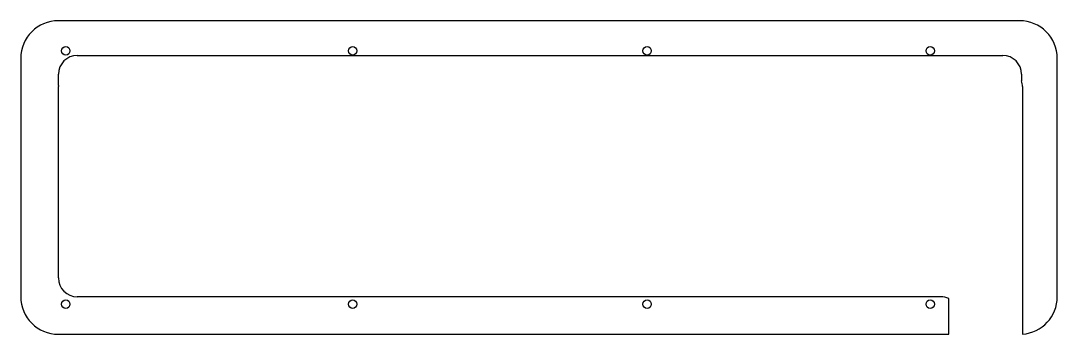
# Model space of a CAD drawing. Header units: millimetres. Extents: x -580 to -249, y 178 to 279.
import ezdxf

# ---------------------------------------------------------------- set-up
doc = ezdxf.new("R2010")
doc.units = ezdxf.units.MM
doc.layers.get('0').update_dxf_attribs({"linetype": 'CONTINUOUS'})

msp = doc.modelspace()

# ---------------------------------------------------------------- linework, layer by layer
for p, q in [((-260.75, 278.7), (-567.93, 278.7)), ((-579.93, 266.7), (-579.93, 190.5)), ((-561.87, 267.59), (-266.17, 267.59)), ((-248.75, 190.5), (-248.75, 266.7)), ((-567.87, 257.98), (-567.87, 261.59)), ((-260.17, 261.59), (-260.17, 259.47)), ((-567.88, 196.5), (-567.88, 257.65)), ((-259.89, 257.65), (-259.89, 178.53)), ((-285.98, 190.5), (-561.87, 190.5)), ((-283.38, 178.5), (-283.38, 189.91)), ((-567.93, 178.5), (-283.38, 178.5))]:
    msp.add_line(p, q)
for centre in [(-565.55, 269.08), (-473.87, 269.08), (-379.81, 269.08), (-289.32, 269.08), (-565.55, 188.12), (-473.87, 188.12), (-379.81, 188.12), (-289.32, 188.12)]:
    msp.add_circle(centre, 1.35)
for centre, radius, start, end in [((-567.93, 266.7), 12, 90, 180), ((-260.75, 266.7), 12, 0, 90), ((-561.87, 261.59), 6, 90, 180), ((-266.17, 261.59), 6, 0, 90), ((-265.89, 257.65), 6, 0, 17.6386), ((-561.88, 257.65), 6, 176.8329, 180), ((-561.88, 196.5), 6, 180, 270), ((-567.93, 190.5), 12, 180, 270), ((-561.87, 196.5), 6, 269.9125, 270), ((-285.98, 184.5), 6, 64.3252, 90), ((-260.75, 190.5), 12, -85.9052, 0)]:
    msp.add_arc(centre, radius, start, end)

doc.saveas('drawing.dxf')
